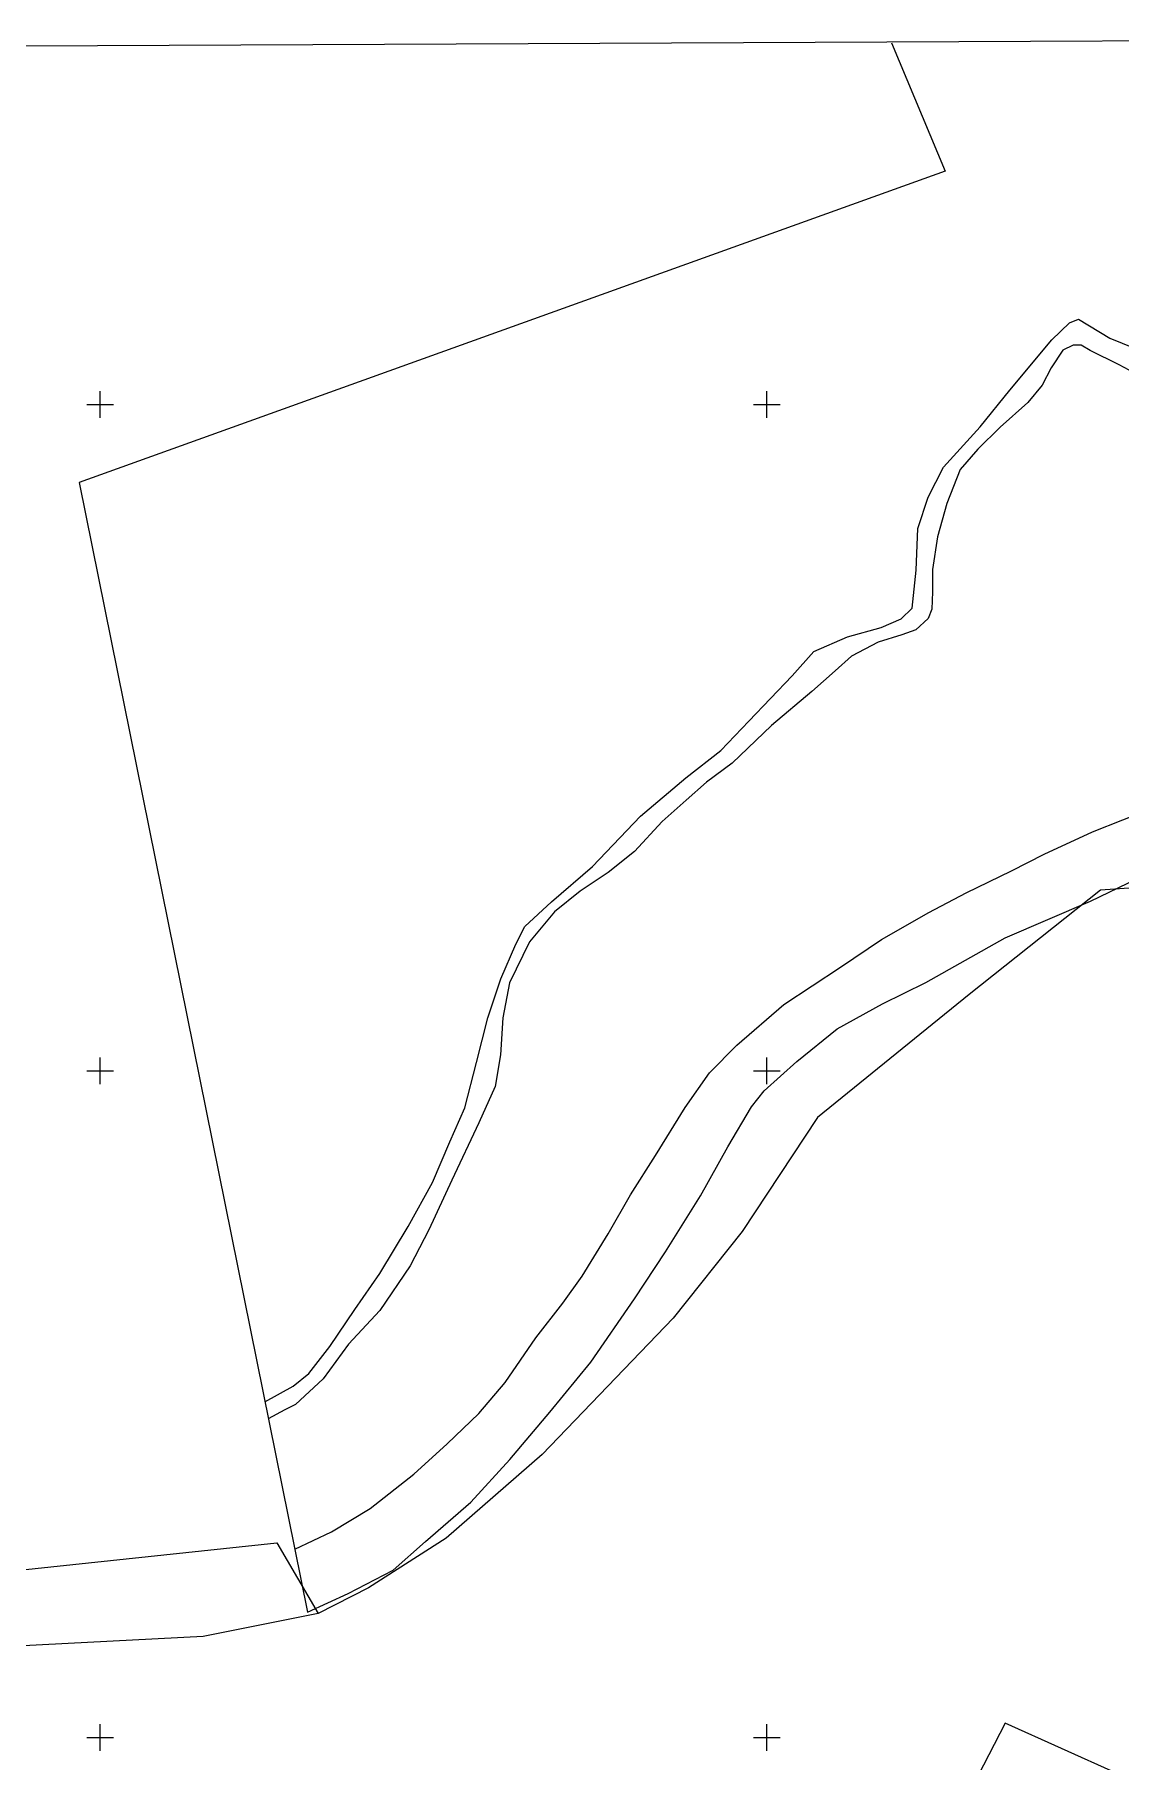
# Model space of a CAD drawing. Header units: millimetres. Extents: x 605783 to 610162, y 1302882 to 1324269.
# Drawn here: x 608149.7 to 608312.6, y 1323973.5 to 1324232.6 of the extents above; entities that cross this region are included whole.
import ezdxf

# ---------------------------------------------------------------- set-up
doc = ezdxf.new("R2010")
doc.units = ezdxf.units.MM
for name, color, linetype in [('16', 7, 'Continuous'), ('2', 7, 'Continuous'), ('42', 7, 'Continuous')]:
    doc.layers.add(name, color=color, linetype=linetype)
for name, color, linetype, lineweight in [('Nivel 16', 7, 'Continuous', 0), ('Nivel 2', 7, 'Continuous', 0), ('Nivel 5', 7, 'Continuous', 0)]:
    doc.layers.add(name, color=color, linetype=linetype, lineweight=lineweight)

# ---------------------------------------------------------------- blocks, each defined once
blk = doc.blocks.new('COORD')
at = {"layer": '42', "color": 2, "linetype": 'Continuous'}
for p, q in [((-2, 0), (2, 0)), ((0, -2), (0, 2))]:
    blk.add_line(p, q, dxfattribs=at)

msp = doc.modelspace()

# ---------------------------------------------------------------- linework, layer by layer
at = {"layer": '16', "color": 1, "linetype": 'Continuous'}
msp.add_lwpolyline([(608105.207, 1324230.727), (608514.455, 1324232.597)], dxfattribs=at)
at = {"layer": '2', "color": 1, "linetype": 'Continuous'}
for p, q in [((608132.724, 1324000.627), (608186.031, 1324006.309)), ((608186.031, 1324006.309), (608192.203, 1323995.672))]:
    msp.add_line(p, q, dxfattribs=at)
for points in [[(608278.205, 1324231.352), (608286.257, 1324212.092), (608156.361, 1324165.367), (608190.616, 1323995.865)], [(608184.235, 1324027.44), (608188.479, 1324029.81), (608190.808, 1324031.703), (608193.99, 1324035.735), (608197.724, 1324041.295), (608201.459, 1324046.703), (608205.745, 1324053.74), (608209.372, 1324060.367), (608211.986, 1324066.48), (608214.249, 1324071.575), (608215.996, 1324078.345), (608217.693, 1324085.064), (608219.648, 1324090.919), (608221.859, 1324096.116), (608223.219, 1324098.766), (608227.216, 1324102.447), (608233.389, 1324107.765), (608240.569, 1324115.325), (608247.351, 1324121.054), (608252.615, 1324125.198), (608256.812, 1324129.592), (608263.335, 1324136.386), (608266.57, 1324140.012), (608271.64, 1324142.224), (608276.663, 1324143.622), (608279.655, 1324144.908), (608281.324, 1324146.544), (608281.908, 1324152.24), (608282.184, 1324158.494), (608283.737, 1324163.178), (608286.003, 1324167.663), (608291.513, 1324173.741), (608295.958, 1324179.254), (608302.274, 1324186.81), (608304.905, 1324189.365), (608306.274, 1324189.88), (608310.961, 1324187.058), (608318.138, 1324184.147)], [(608299.791, 1323904.849), (608357.767, 1324004.873), (608350.596, 1324013.215), (608334.819, 1324016.927), (608324.082, 1324026.518), (608319.898, 1324043.523), (608318.488, 1324063.342), (608318.651, 1324076.308), (608318.819, 1324088.511), (608317.434, 1324104.772), (608309.563, 1324104.213), (608289.859, 1324088.579), (608267.126, 1324070.129), (608255.815, 1324053.024), (608245.491, 1324039.993), (608225.821, 1324019.53), (608211.43, 1324006.981), (608199.797, 1323999.534), (608192.203, 1323995.672)], [(608192.203, 1323995.672), (608174.953, 1323992.256), (608147.019, 1323990.805)], [(608329.102, 1323964.048), (608295.298, 1323979.225), (608272.385, 1323934.832)]]:
    msp.add_lwpolyline(points, dxfattribs=at)
at = {"layer": '2', "color": 240, "linetype": 'Continuous', "true_color": 0xed1f24}
for points in [[(608322.129, 1324177.813), (608312.402, 1324183.049), (608308.023, 1324185.213), (608306.698, 1324185.968), (608305.479, 1324186.013), (608303.907, 1324185.242), (608302.192, 1324182.59), (608300.832, 1324179.991), (608298.66, 1324177.387), (608294.51, 1324173.706), (608291.173, 1324170.384), (608288.545, 1324167.321), (608286.536, 1324162.227), (608285.136, 1324157.238), (608284.396, 1324152.354), (608284.361, 1324148.999), (608284.271, 1324146.356), (608283.719, 1324144.98), (608281.898, 1324143.293), (608279.767, 1324142.52), (608276.216, 1324141.434), (608272.212, 1324139.329), (608269.784, 1324137.131), (608266.292, 1324134.012), (608260.219, 1324128.948), (608254.301, 1324123.275), (608250.453, 1324120.409), (608247.417, 1324117.699), (608243.824, 1324114.529), (608239.679, 1324110.034), (608235.731, 1324106.862), (608231.527, 1324104.045), (608227.68, 1324100.975), (608223.941, 1324096.482), (608220.921, 1324090.316), (608219.928, 1324085.075), (608219.598, 1324079.533), (608218.756, 1324074.75), (608216.343, 1324069.298), (608212.267, 1324060.687), (608208.846, 1324053.248), (608206.026, 1324047.845), (608201.484, 1324041.162), (608196.782, 1324036.106), (608192.996, 1324030.901), (608188.847, 1324027.067), (608187.225, 1324026.245), (608184.744, 1324024.919)], [(608188.701, 1324005.343), (608194.219, 1324007.931), (608200.045, 1324011.418), (608206.575, 1324016.586), (608211.584, 1324021.136), (608216.339, 1324025.684), (608220.28, 1324030.33), (608224.873, 1324037.064), (608228.913, 1324042.27), (608231.842, 1324046.301), (608235.724, 1324052.675), (608239.051, 1324058.487), (608242.834, 1324064.403), (608247.272, 1324071.593), (608250.906, 1324076.797), (608255.002, 1324080.986), (608262.087, 1324087.072), (608270.597, 1324092.657), (608276.725, 1324096.806), (608283.819, 1324100.858), (608289.445, 1324103.836), (608296.237, 1324107.124), (608301.103, 1324109.64), (608308.353, 1324112.982), (608317.481, 1324116.587)], [(608190.616, 1323995.865), (608196.699, 1323998.692), (608203.491, 1324002.184), (608208.349, 1324006.479), (608215.129, 1324012.411), (608220.994, 1324018.795), (608226.956, 1324025.892), (608233.12, 1324033.396), (608239.681, 1324042.885), (608244.323, 1324049.974), (608249.568, 1324058.338), (608253.7, 1324065.73), (608257.229, 1324071.696), (608259.149, 1324074.095), (608264.006, 1324078.491), (608270.08, 1324083.403), (608276.871, 1324087.148), (608283.359, 1324090.384), (608295.267, 1324097.054), (608308.096, 1324102.56), (608316.46, 1324106.619)]]:
    msp.add_lwpolyline(points, dxfattribs=at)
at = {"layer": 'Nivel 16', "color": 1, "linetype": 'Continuous', "lineweight": -3, "flags": 128}
msp.add_lwpolyline([(608105.207, 1324230.727), (608514.455, 1324232.597)], dxfattribs=at)
at = {"layer": 'Nivel 2', "color": 1, "linetype": 'Continuous', "lineweight": -3, "flags": 128}
for points in [[(608278.205, 1324231.352), (608286.257, 1324212.092), (608156.361, 1324165.367), (608190.616, 1323995.865)], [(608184.235, 1324027.44), (608188.479, 1324029.81), (608190.808, 1324031.703), (608193.99, 1324035.735), (608197.724, 1324041.295), (608201.459, 1324046.703), (608205.745, 1324053.74), (608209.372, 1324060.367), (608211.986, 1324066.48), (608214.249, 1324071.575), (608215.996, 1324078.345), (608217.693, 1324085.064), (608219.648, 1324090.919), (608221.859, 1324096.116), (608223.219, 1324098.766), (608227.216, 1324102.447), (608233.389, 1324107.765), (608240.569, 1324115.325), (608247.351, 1324121.054), (608252.615, 1324125.198), (608256.812, 1324129.592), (608263.335, 1324136.386), (608266.57, 1324140.012), (608271.64, 1324142.224), (608276.663, 1324143.622), (608279.655, 1324144.908), (608281.324, 1324146.544), (608281.908, 1324152.24), (608282.184, 1324158.494), (608283.737, 1324163.178), (608286.003, 1324167.663), (608291.513, 1324173.741), (608295.958, 1324179.254), (608302.274, 1324186.81), (608304.905, 1324189.365), (608306.274, 1324189.88), (608310.961, 1324187.058), (608318.138, 1324184.147)], [(608329.102, 1323964.048), (608295.298, 1323979.225), (608272.385, 1323934.832)]]:
    msp.add_lwpolyline(points, dxfattribs=at)
at = {"layer": 'Nivel 2', "color": 240, "linetype": 'Continuous', "lineweight": -3, "true_color": 0xed1f24, "flags": 128}
for points in [[(608322.129, 1324177.813), (608312.402, 1324183.049), (608308.023, 1324185.213), (608306.698, 1324185.968), (608305.479, 1324186.013), (608303.907, 1324185.242), (608302.192, 1324182.59), (608300.832, 1324179.991), (608298.66, 1324177.387), (608294.51, 1324173.706), (608291.173, 1324170.384), (608288.545, 1324167.321), (608286.536, 1324162.227), (608285.136, 1324157.238), (608284.396, 1324152.354), (608284.361, 1324148.999), (608284.271, 1324146.356), (608283.719, 1324144.98), (608281.898, 1324143.293), (608279.767, 1324142.52), (608276.216, 1324141.434), (608272.212, 1324139.329), (608269.784, 1324137.131), (608266.292, 1324134.012), (608260.219, 1324128.948), (608254.301, 1324123.275), (608250.453, 1324120.409), (608247.417, 1324117.699), (608243.824, 1324114.529), (608239.679, 1324110.034), (608235.731, 1324106.862), (608231.527, 1324104.045), (608227.68, 1324100.975), (608223.941, 1324096.482), (608220.921, 1324090.316), (608219.928, 1324085.075), (608219.598, 1324079.533), (608218.756, 1324074.75), (608216.343, 1324069.298), (608212.267, 1324060.687), (608208.846, 1324053.248), (608206.026, 1324047.845), (608201.484, 1324041.162), (608196.782, 1324036.106), (608192.996, 1324030.901), (608188.847, 1324027.067), (608187.225, 1324026.245), (608184.744, 1324024.919)], [(608188.701, 1324005.343), (608194.219, 1324007.931), (608200.045, 1324011.418), (608206.575, 1324016.586), (608211.584, 1324021.136), (608216.339, 1324025.684), (608220.28, 1324030.33), (608224.873, 1324037.064), (608228.913, 1324042.27), (608231.842, 1324046.301), (608235.724, 1324052.675), (608239.051, 1324058.487), (608242.834, 1324064.403), (608247.272, 1324071.593), (608250.906, 1324076.797), (608255.002, 1324080.986), (608262.087, 1324087.072), (608270.597, 1324092.657), (608276.725, 1324096.806), (608283.819, 1324100.858), (608289.445, 1324103.836), (608296.237, 1324107.124), (608301.103, 1324109.64), (608308.353, 1324112.982), (608317.481, 1324116.587)], [(608190.616, 1323995.865), (608196.699, 1323998.692), (608203.491, 1324002.184), (608208.349, 1324006.479), (608215.129, 1324012.411), (608220.994, 1324018.795), (608226.956, 1324025.892), (608233.12, 1324033.396), (608239.681, 1324042.885), (608244.323, 1324049.974), (608249.568, 1324058.338), (608253.7, 1324065.73), (608257.229, 1324071.696), (608259.149, 1324074.095), (608264.006, 1324078.491), (608270.08, 1324083.403), (608276.871, 1324087.148), (608283.359, 1324090.384), (608295.267, 1324097.054), (608308.096, 1324102.56), (608316.46, 1324106.619)]]:
    msp.add_lwpolyline(points, dxfattribs=at)

# ---------------------------------------------------------------- block references
at = {"layer": 'Nivel 5', "color": 2, "linetype": 'Continuous', "lineweight": -3}
for p in [(608159.533, 1324177.1), (608259.533, 1324177.1), (608159.533, 1324077.1), (608259.533, 1324077.1), (608159.533, 1323977.1), (608259.533, 1323977.1)]:
    msp.add_blockref('COORD', p, dxfattribs=at)

doc.saveas('drawing.dxf')
